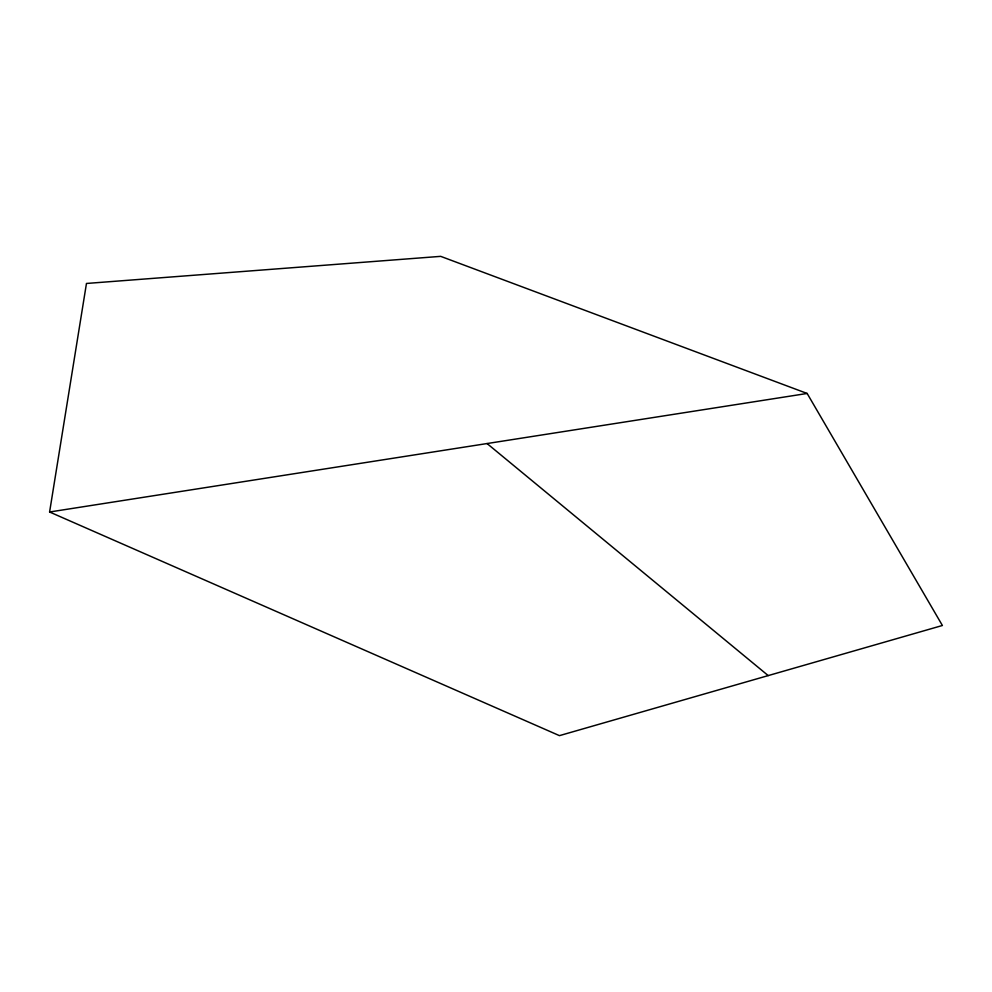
<?xml version="1.0" encoding="UTF-8"?>
<svg xmlns="http://www.w3.org/2000/svg" width="992" height="992" viewBox="0 0 992 992"><rect width="100%" height="100%" fill="white"/><g stroke="black" fill="none" stroke-linecap="round" stroke-linejoin="round"><path stroke-width="1.49" d="M49.6 511.996L86.465 283.464L440.696 256.358L807.153 393.464L942.4 625.493L559.451 735.642L49.6 511.996L807.153 393.464M487.072 443.548L768.205 675.589"/></g></svg>
